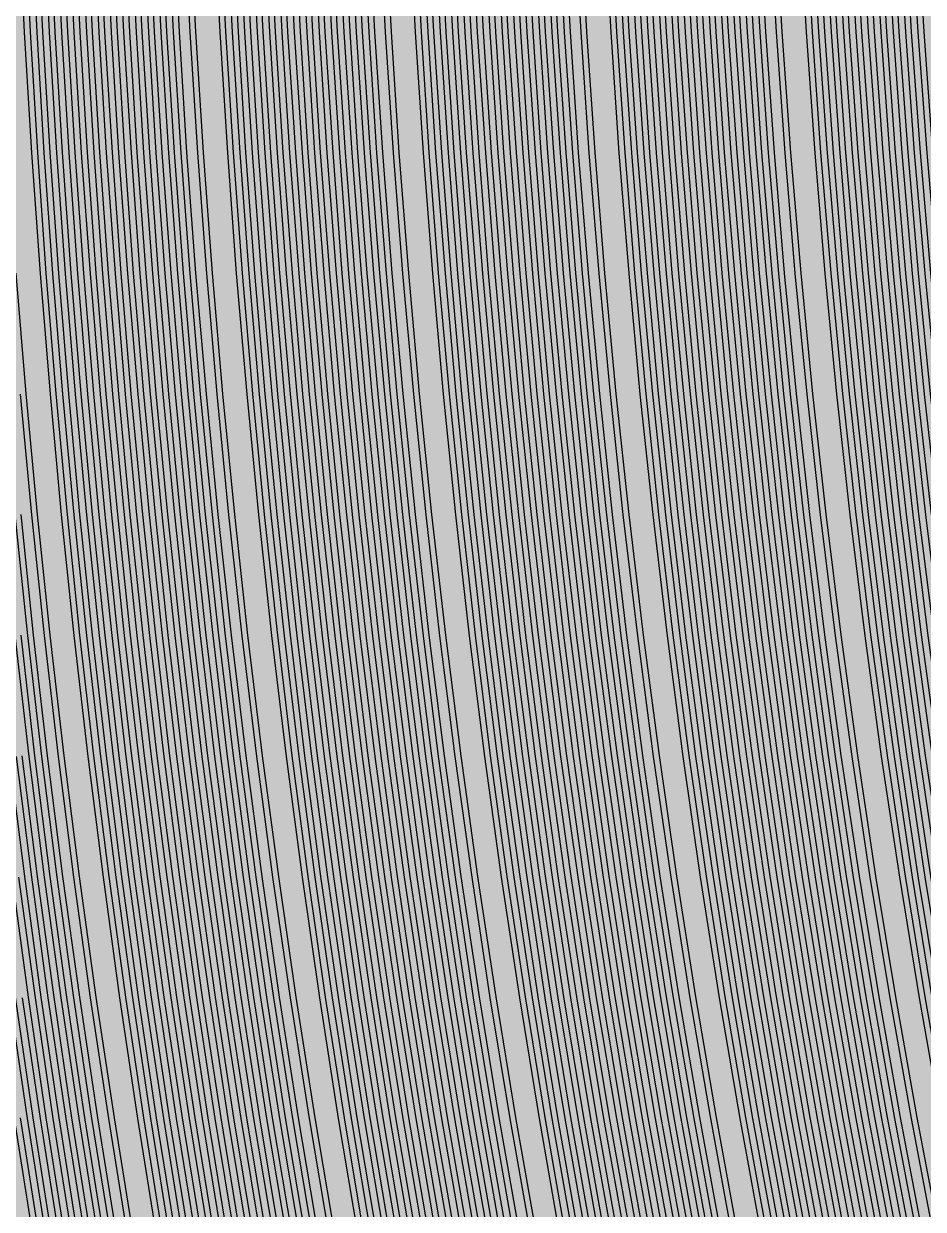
# Model space of a CAD drawing. Header units: metres. Extents: x -7231 to 10969, y -37556 to 1873.
# Drawn here: x 3194.9 to 3522.9, y -568.5 to -136.1 of the extents above; entities that cross this region are included whole.
import ezdxf

# ---------------------------------------------------------------- set-up
doc = ezdxf.new("R2010")
doc.units = ezdxf.units.M
doc.layers.add('Metal1', color=4, linetype='CONTINUOUS')
doc.layers.add('Polyimide', color=7, linetype='CONTINUOUS')

msp = doc.modelspace()

# ---------------------------------------------------------------- hatches: boundary and pattern name
at = {"layer": 'Polyimide'}
msp.add_hatch(color=7, dxfattribs=at).paths.add_polyline_path([(4065.69, -468), (4066.67, -501.99), (4068.51, -535.99), (4071.41, -569.99), (4075.54, -603.99), (4081.04, -637.99), (4088.01, -671.99), (4096.52, -705.98), (4106.62, -739.98), (4118.33, -773.98), (4131.63, -807.98), (4146.49, -841.98), (4162.87, -875.98), (4180.68, -909.97), (4199.83, -943.97), (4220.22, -977.97), (4241.73, -1011.97), (4264.21, -1045.97), (4287.52, -1079.96), (4311.51, -1113.96), (4336.01, -1147.96), (4360.86, -1181.96), (4385.88, -1215.96), (4410.89, -1249.96), (4435.74, -1283.95), (4460.24, -1317.95), (4484.23, -1351.95), (4507.54, -1385.95), (4530.02, -1419.95), (4551.53, -1453.94), (4571.92, -1487.94), (4591.07, -1521.94), (4608.88, -1555.94), (4625.26, -1589.94), (4640.12, -1623.94), (4653.42, -1657.93), (4665.13, -1691.93), (4675.23, -1725.93), (4683.74, -1759.93), (4690.71, -1793.93), (4696.21, -1827.93), (4700.34, -1861.92), (4703.24, -1895.92), (4705.08, -1929.92), (4706.06, -1963.92), (4706.44, -1997.92), (4706.5, -2031.91), (4706.5, -4793.02), (4709.95, -4838.39), (4720.22, -4882.71), (4737.08, -4924.98), (4760.13, -4964.2), (4788.85, -4999.49), (4822.58, -5030.03), (4860.53, -5055.12), (4901.85, -5074.18), (4901.85, -5074.18), (4970.68, -5105.23), (5034.7, -5145.26), (5092.76, -5193.54), (5143.8, -5249.19), (5186.89, -5311.2), (5221.24, -5378.44), (5246.23, -5449.69), (5261.41, -5523.66), (5266.5, -5599), (5261.41, -5674.34), (5246.23, -5748.31), (5221.24, -5819.56), (5186.89, -5886.8), (5143.8, -5948.81), (5092.76, -6004.46), (5034.7, -6052.74), (4970.68, -6092.77), (4901.85, -6123.82), (4860.53, -6142.88), (4822.58, -6167.97), (4788.85, -6198.51), (4760.13, -6233.8), (4737.08, -6273.02), (4720.22, -6315.29), (4709.95, -6359.61), (4706.5, -6404.98), (4706.5, -9221.52), (4709.95, -9266.88), (4720.22, -9311.21), (4737.08, -9353.47), (4760.13, -9392.7), (4788.85, -9427.98), (4822.58, -9458.52), (4860.53, -9483.61), (4901.85, -9502.67), (4970.68, -9533.72), (5034.7, -9573.75), (5092.76, -9622.03), (5143.8, -9677.68), (5186.89, -9739.69), (5221.24, -9806.94), (5246.23, -9878.19), (5261.41, -9952.16), (5266.5, -10027.49), (5261.41, -10102.83), (5246.23, -10176.8), (5221.24, -10248.05), (5186.89, -10315.3), (5143.8, -10377.31), (5092.76, -10432.96), (5034.7, -10481.24), (4970.68, -10521.27), (4901.85, -10552.32), (4860.53, -10571.38), (4822.58, -10596.46), (4788.85, -10627), (4760.13, -10662.29), (4737.08, -10701.52), (4720.22, -10743.78), (4709.95, -10788.1), (4706.5, -10833.47), (4706.5, -13650.01), (4709.95, -13695.38), (4720.22, -13739.7), (4737.08, -13781.96), (4760.13, -13821.19), (4788.85, -13856.48), (4822.58, -13887.02), (4860.53, -13912.11), (4901.85, -13931.17), (4970.68, -13962.22), (5034.7, -14002.25), (5092.76, -14050.53), (5143.8, -14106.18), (5186.89, -14168.19), (5221.24, -14235.43), (5246.23, -14306.68), (5261.41, -14380.65), (5266.5, -14455.99), (5261.41, -14531.33), (5246.23, -14605.29), (5221.24, -14676.55), (5186.89, -14743.79), (5143.8, -14805.8), (5092.76, -14861.45), (5034.7, -14909.73), (4970.68, -14949.76), (4901.85, -14980.81), (4860.53, -14999.87), (4822.58, -15024.96), (4788.85, -15055.5), (4760.13, -15090.79), (4737.08, -15130.01), (4720.22, -15172.27), (4709.95, -15216.6), (4706.5, -15261.97), (4706.5, -15455.99), (4720.95, -15750.04), (4764.14, -16041.26), (4835.68, -16326.84), (4934.86, -16604.04), (5060.74, -16870.18), (5212.09, -17122.7), (5387.47, -17359.17), (5585.18, -17577.31), (5803.32, -17775.02), (6039.79, -17950.4), (6292.31, -18101.75), (6558.45, -18227.63), (6835.65, -18326.81), (7121.23, -18398.34), (7412.45, -18441.54), (7706.5, -18455.99), (9969.01, -18455.99), (10047.42, -18459.84), (10125.08, -18471.36), (10201.23, -18490.44), (10275.15, -18516.89), (10346.12, -18550.45), (10413.46, -18590.81), (10476.52, -18637.58), (10534.69, -18690.3), (10587.41, -18748.47), (10634.18, -18811.53), (10674.54, -18878.87), (10708.11, -18949.84), (10734.56, -19023.76), (10753.63, -19099.92), (10765.15, -19177.58), (10769.01, -19255.99), (10769.01, -20895.8), (10730.24, -20951.41), (10694.6, -21009.08), (10662.21, -21068.63), (10633.17, -21129.89), (10607.55, -21192.66), (10585.45, -21256.74), (10566.93, -21321.96), (10552.05, -21388.09), (10540.84, -21454.95), (10533.35, -21522.33), (10529.6, -21590.02), (10529.6, -21657.81), (10533.35, -21725.5), (10540.84, -21792.87), (10552.05, -21859.73), (10566.93, -21925.87), (10585.45, -21991.08), (10607.55, -22055.17), (10633.17, -22117.94), (10662.21, -22179.19), (10694.6, -22238.74), (10730.24, -22296.41), (10769.01, -22352.03), (10769.01, -32454.24), (10728.74, -32510.49), (10691.72, -32568.92), (10658.05, -32629.35), (10627.85, -32691.58), (10601.2, -32755.42), (10578.21, -32820.67), (10558.93, -32887.1), (10543.44, -32954.52), (10531.77, -33022.71), (10523.97, -33091.44), (10520.07, -33160.51), (10520.07, -33229.69), (10523.97, -33298.75), (10531.77, -33367.49), (10543.44, -33435.67), (10558.93, -33503.09), (10578.21, -33569.53), (10601.2, -33634.77), (10627.85, -33698.61), (10658.05, -33760.85), (10691.72, -33821.28), (10728.74, -33879.71), (10769.01, -33935.96), (10769.01, -36556), (10765.15, -36634.41), (10753.63, -36712.07), (10734.56, -36788.23), (10708.11, -36862.15), (10674.54, -36933.12), (10634.18, -37000.46), (10587.41, -37063.51), (10534.69, -37121.69), (10476.52, -37174.41), (10413.46, -37221.18), (10346.12, -37261.54), (10275.15, -37295.1), (10201.23, -37321.55), (10125.08, -37340.63), (10047.42, -37352.15), (9969.01, -37356), (-6231.01, -37356), (-6309.42, -37352.15), (-6387.08, -37340.63), (-6463.23, -37321.55), (-6537.15, -37295.1), (-6608.12, -37261.54), (-6675.46, -37221.18), (-6738.52, -37174.41), (-6796.69, -37121.69), (-6849.41, -37063.51), (-6896.18, -37000.46), (-6936.54, -36933.12), (-6970.11, -36862.15), (-6996.56, -36788.23), (-7015.63, -36712.07), (-7027.15, -36634.41), (-7031.01, -36556), (-7031.01, -33936), (-6990.74, -33879.75), (-6953.7, -33821.31), (-6920.03, -33760.88), (-6889.82, -33698.64), (-6863.18, -33634.8), (-6840.18, -33569.55), (-6820.9, -33503.11), (-6805.4, -33435.69), (-6793.74, -33367.49), (-6785.94, -33298.75), (-6782.03, -33229.68), (-6782.03, -33160.5), (-6785.94, -33091.43), (-6793.74, -33022.69), (-6805.4, -32954.5), (-6820.9, -32887.07), (-6840.18, -32820.63), (-6863.18, -32755.39), (-6889.82, -32691.54), (-6920.03, -32629.3), (-6953.7, -32568.87), (-6990.74, -32510.43), (-7031.01, -32454.18), (-7031.01, -22364.83), (-6990.74, -22308.58), (-6953.7, -22250.14), (-6920.03, -22189.71), (-6889.82, -22127.47), (-6863.18, -22063.62), (-6840.18, -21998.38), (-6820.9, -21931.94), (-6805.4, -21864.51), (-6793.74, -21796.32), (-6785.94, -21727.58), (-6782.03, -21658.51), (-6782.03, -21589.33), (-6785.94, -21520.26), (-6793.74, -21451.52), (-6805.4, -21383.32), (-6820.9, -21315.9), (-6840.18, -21249.46), (-6863.18, -21184.21), (-6889.82, -21120.37), (-6920.03, -21058.13), (-6953.7, -20997.7), (-6990.74, -20939.26), (-7031.01, -20883.01), (-7031.01, -19255.99), (-7027.15, -19177.58), (-7015.63, -19099.92), (-6996.56, -19023.76), (-6970.11, -18949.84), (-6936.54, -18878.87), (-6896.18, -18811.53), (-6849.41, -18748.47), (-6796.69, -18690.3), (-6738.52, -18637.58), (-6675.46, -18590.81), (-6608.12, -18550.45), (-6537.15, -18516.89), (-6463.23, -18490.44), (-6387.08, -18471.36), (-6309.42, -18459.84), (-6231.01, -18455.99), (-3968.5, -18455.99), (-3674.45, -18441.54), (-3383.23, -18398.34), (-3097.65, -18326.81), (-2820.45, -18227.63), (-2554.31, -18101.75), (-2301.79, -17950.4), (-2065.32, -17775.02), (-1847.18, -17577.31), (-1649.47, -17359.17), (-1474.09, -17122.7), (-1322.74, -16870.18), (-1196.86, -16604.04), (-1097.68, -16326.84), (-1026.14, -16041.26), (-982.95, -15750.04), (-968.5, -15455.99), (-968.5, -15261.97), (-971.95, -15216.6), (-982.22, -15172.27), (-999.08, -15130.01), (-1022.13, -15090.79), (-1050.85, -15055.5), (-1084.58, -15024.96), (-1122.53, -14999.87), (-1163.85, -14980.81), (-1232.68, -14949.76), (-1296.7, -14909.73), (-1354.76, -14861.45), (-1405.8, -14805.8), (-1448.89, -14743.79), (-1483.24, -14676.55), (-1508.23, -14605.29), (-1523.41, -14531.33), (-1528.5, -14455.99), (-1523.41, -14380.65), (-1508.23, -14306.68), (-1483.24, -14235.43), (-1448.89, -14168.19), (-1405.8, -14106.18), (-1354.76, -14050.53), (-1296.7, -14002.25), (-1232.68, -13962.22), (-1163.85, -13931.17), (-1122.53, -13912.11), (-1084.58, -13887.02), (-1050.85, -13856.48), (-1022.13, -13821.19), (-999.08, -13781.96), (-982.22, -13739.7), (-971.95, -13695.38), (-968.5, -13650.01), (-968.5, -12309.64), (-971.95, -12264.27), (-982.22, -12219.94), (-999.08, -12177.68), (-1022.13, -12138.46), (-1050.85, -12103.17), (-1084.58, -12072.63), (-1122.53, -12047.54), (-1163.85, -12028.48), (-1232.68, -11997.43), (-1296.7, -11957.4), (-1354.76, -11909.12), (-1405.8, -11853.47), (-1448.89, -11791.46), (-1483.24, -11724.22), (-1508.23, -11652.96), (-1523.41, -11579), (-1528.5, -11503.66), (-1523.41, -11428.32), (-1508.23, -11354.35), (-1483.24, -11283.1), (-1448.89, -11215.86), (-1405.8, -11153.85), (-1354.76, -11098.2), (-1296.7, -11049.92), (-1232.68, -11009.89), (-1163.85, -10978.84), (-1122.53, -10959.78), (-1084.58, -10934.69), (-1050.85, -10904.15), (-1022.13, -10868.86), (-999.08, -10829.63), (-982.22, -10787.37), (-971.95, -10743.05), (-968.5, -10697.68), (-968.5, -9357.31), (-971.95, -9311.94), (-982.22, -9267.62), (-999.08, -9225.35), (-1022.13, -9186.13), (-1050.85, -9150.84), (-1084.58, -9120.3), (-1122.53, -9095.21), (-1163.85, -9076.15), (-1163.85, -9076.15), (-1232.68, -9045.1), (-1296.7, -9005.07), (-1354.76, -8956.79), (-1405.8, -8901.14), (-1448.89, -8839.13), (-1483.24, -8771.89), (-1508.23, -8700.64), (-1523.41, -8626.67), (-1528.5, -8551.33), (-1523.41, -8475.99), (-1508.23, -8402.02), (-1483.24, -8330.77), (-1448.89, -8263.53), (-1405.8, -8201.52), (-1354.76, -8145.87), (-1296.7, -8097.59), (-1232.68, -8057.56), (-1163.85, -8026.51), (-1163.85, -8026.51), (-1122.53, -8007.45), (-1084.58, -7982.36), (-1050.85, -7951.82), (-1022.13, -7916.53), (-999.08, -7877.31), (-982.22, -7835.04), (-971.95, -7790.72), (-968.5, -7745.35), (-968.5, -6404.98), (-971.95, -6359.61), (-982.22, -6315.29), (-999.08, -6273.02), (-1022.13, -6233.8), (-1050.85, -6198.51), (-1084.58, -6167.97), (-1122.53, -6142.88), (-1163.85, -6123.82), (-1163.85, -6123.82), (-1232.68, -6092.77), (-1296.7, -6052.74), (-1354.76, -6004.46), (-1405.8, -5948.81), (-1448.89, -5886.8), (-1483.24, -5819.56), (-1508.23, -5748.31), (-1523.41, -5674.34), (-1528.5, -5599), (-1523.41, -5523.66), (-1508.23, -5449.69), (-1483.24, -5378.44), (-1448.89, -5311.2), (-1405.8, -5249.19), (-1354.76, -5193.54), (-1296.7, -5145.26), (-1232.68, -5105.23), (-1163.85, -5074.18), (-1163.85, -5074.18), (-1122.53, -5055.12), (-1084.58, -5030.03), (-1050.85, -4999.49), (-1022.13, -4964.2), (-999.08, -4924.98), (-982.22, -4882.71), (-971.95, -4838.39), (-968.5, -4793.02), (-968.5, -2031.91), (-968.44, -1997.92), (-968.06, -1963.92), (-967.05, -1929.92), (-965.18, -1895.92), (-962.22, -1861.92), (-958.01, -1827.93), (-952.41, -1793.93), (-945.31, -1759.93), (-936.64, -1725.93), (-926.35, -1691.93), (-914.43, -1657.93), (-900.88, -1623.94), (-885.74, -1589.94), (-869.05, -1555.94), (-850.91, -1521.94), (-831.4, -1487.94), (-810.63, -1453.94), (-788.72, -1419.95), (-765.82, -1385.95), (-742.07, -1351.95), (-717.63, -1317.95), (-692.67, -1283.95), (-667.36, -1249.96), (-641.88, -1215.96), (-616.39, -1181.96), (-591.08, -1147.96), (-566.12, -1113.96), (-541.68, -1079.96), (-517.93, -1045.97), (-495.03, -1011.97), (-473.12, -977.97), (-452.35, -943.97), (-432.84, -909.97), (-414.7, -875.98), (-398.01, -841.98), (-382.87, -807.98), (-369.32, -773.98), (-357.4, -739.98), (-347.11, -705.98), (-338.44, -671.99), (-331.34, -637.99), (-325.74, -603.99), (-321.53, -569.99), (-318.57, -535.99), (-316.7, -501.99), (-315.69, -468), (-315.31, -434), (-315.25, -400), (-315.25, 401), (-315.25, 451), (-315.25, 1644), (-270.25, 1644), (-270.03, 1637.13), (-269.35, 1630.29), (-268.23, 1623.52), (-266.67, 1616.82), (-264.68, 1610.25), (-262.26, 1603.82), (-259.42, 1597.56), (-256.18, 1591.5), (-252.55, 1585.67), (-248.55, 1580.08), (-244.19, 1574.77), (-239.5, 1569.75), (-234.48, 1565.06), (-229.17, 1560.7), (-223.58, 1556.7), (-217.75, 1553.07), (-211.69, 1549.83), (-205.43, 1546.99), (-199, 1544.57), (-192.43, 1542.58), (-185.73, 1541.02), (-178.96, 1539.9), (-172.12, 1539.22), (-165.25, 1539), (-158.38, 1539.22), (-151.54, 1539.9), (-144.77, 1541.02), (-138.07, 1542.58), (-131.5, 1544.57), (-125.07, 1546.99), (-118.81, 1549.83), (-112.75, 1553.07), (-106.92, 1556.7), (-101.33, 1560.7), (-96.02, 1565.06), (-91, 1569.75), (-86.31, 1574.77), (-81.95, 1580.08), (-77.95, 1585.67), (-74.32, 1591.5), (-71.08, 1597.56), (-68.24, 1603.82), (-65.82, 1610.25), (-63.83, 1616.82), (-62.27, 1623.52), (-61.15, 1630.29), (-60.47, 1637.13), (-60.25, 1644), (1853, 1644), (1853, 1573), (3815.25, 1573), (3815.46, 1579.54), (3816.11, 1586.05), (3817.17, 1592.51), (3818.66, 1598.88), (3820.56, 1605.14), (3822.86, 1611.27), (3825.56, 1617.23), (3828.65, 1623), (3832.1, 1628.56), (3835.91, 1633.88), (3840.07, 1638.93), (3844.54, 1643.71), (3849.32, 1648.18), (3854.37, 1652.34), (3859.69, 1656.15), (3865.25, 1659.6), (3871.02, 1662.69), (3876.98, 1665.39), (3883.11, 1667.69), (3889.37, 1669.59), (3895.74, 1671.08), (3902.2, 1672.14), (3908.71, 1672.79), (3915.25, 1673), (3921.79, 1672.79), (3928.3, 1672.14), (3934.76, 1671.08), (3941.13, 1669.59), (3947.39, 1667.69), (3953.52, 1665.39), (3959.48, 1662.69), (3965.25, 1659.6), (3970.81, 1656.15), (3976.13, 1652.34), (3981.18, 1648.18), (3985.96, 1643.71), (3990.43, 1638.93), (3994.59, 1633.88), (3998.4, 1628.56), (4001.85, 1623), (4004.94, 1617.23), (4007.64, 1611.27), (4009.94, 1605.14), (4011.84, 1598.88), (4013.33, 1592.51), (4014.39, 1586.05), (4015.04, 1579.54), (4015.25, 1573), (4065.25, 1573), (4065.25, 451), (4065.25, 401), (4065.25, -400), (4065.31, -434), (4065.69, -468)])

# ---------------------------------------------------------------- linework, layer by layer
at = {"layer": 'Metal1'}
for points in [[(3243.63, -579.45), (3236.57, -535.42), (3230.01, -491.39), (3223.95, -447.36), (3218.38, -403.33), (3213.31, -359.3), (3208.72, -315.27), (3204.63, -271.24), (3201.02, -227.21), (3197.89, -183.18), (3195.25, -139.15), (3193.09, -95.12)], [(3195.09, -95.03), (3197.25, -139.04), (3199.89, -183.05), (3203.01, -227.06), (3206.62, -271.07), (3210.71, -315.07), (3215.3, -359.08), (3220.37, -403.09), (3225.93, -447.1), (3231.99, -491.11), (3238.54, -535.11), (3245.6, -579.12)], [(3248.36, -579.45), (3241.27, -535.42), (3234.68, -491.39), (3228.6, -447.36), (3223.01, -403.33), (3217.91, -359.3), (3213.31, -315.27), (3209.19, -271.24), (3205.57, -227.21), (3202.43, -183.18), (3199.78, -139.15), (3197.61, -95.12)], [(3199.6, -95.03), (3201.77, -139.04), (3204.42, -183.05), (3207.56, -227.06), (3211.19, -271.06), (3215.3, -315.07), (3219.9, -359.08), (3224.99, -403.09), (3230.58, -447.1), (3236.66, -491.11), (3243.25, -535.11), (3250.33, -579.12)], [(3253.09, -579.45), (3245.97, -535.42), (3239.36, -491.39), (3233.24, -447.36), (3227.63, -403.33), (3222.51, -359.3), (3217.89, -315.27), (3213.76, -271.24), (3210.12, -227.21), (3206.97, -183.18), (3204.3, -139.15), (3202.12, -95.12)], [(3204.12, -95.03), (3206.3, -139.04), (3208.96, -183.05), (3212.11, -227.06), (3215.75, -271.06), (3219.88, -315.07), (3224.5, -359.08), (3229.62, -403.09), (3235.23, -447.1), (3241.34, -491.1), (3247.95, -535.11), (3255.06, -579.12)], [(3257.82, -579.45), (3250.67, -535.42), (3244.03, -491.39), (3237.89, -447.36), (3232.25, -403.33), (3227.12, -359.3), (3222.47, -315.27), (3218.32, -271.24), (3214.67, -227.21), (3211.5, -183.18), (3208.83, -139.15), (3206.64, -95.12)], [(3208.64, -95.03), (3210.82, -139.04), (3213.5, -183.05), (3216.66, -227.06), (3220.32, -271.06), (3224.46, -315.07), (3229.1, -359.08), (3234.24, -403.09), (3239.87, -447.1), (3246.01, -491.1), (3252.65, -535.11), (3259.8, -579.12)], [(3262.56, -579.45), (3255.38, -535.42), (3248.7, -491.39), (3242.54, -447.36), (3236.88, -403.33), (3231.72, -359.3), (3227.06, -315.27), (3222.89, -271.24), (3219.22, -227.21), (3216.04, -183.18), (3213.35, -139.15), (3211.15, -95.12)], [(3213.15, -95.03), (3215.35, -139.04), (3218.04, -183.05), (3221.21, -227.06), (3224.88, -271.06), (3229.05, -315.07), (3233.71, -359.08), (3238.86, -403.09), (3244.52, -447.1), (3250.68, -491.1), (3257.35, -535.11), (3264.53, -579.12)], [(3267.29, -579.45), (3260.08, -535.42), (3253.38, -491.39), (3247.19, -447.36), (3241.5, -403.33), (3236.32, -359.3), (3231.64, -315.27), (3227.46, -271.24), (3223.77, -227.21), (3220.58, -183.18), (3217.88, -139.15), (3215.67, -95.12)], [(3217.67, -95.03), (3219.87, -139.04), (3222.57, -183.05), (3225.76, -227.06), (3229.45, -271.06), (3233.63, -315.07), (3238.31, -359.08), (3243.49, -403.09), (3249.17, -447.1), (3255.36, -491.1), (3262.05, -535.11), (3269.26, -579.12)], [(3272.02, -579.45), (3264.78, -535.42), (3258.05, -491.39), (3251.84, -447.36), (3246.13, -403.33), (3240.92, -359.3), (3236.22, -315.27), (3232.02, -271.24), (3228.32, -227.21), (3225.11, -183.18), (3222.4, -139.15), (3220.19, -95.12)], [(3222.19, -95.03), (3224.4, -139.04), (3227.11, -183.05), (3230.31, -227.06), (3234.01, -271.06), (3238.21, -315.07), (3242.91, -359.08), (3248.11, -403.09), (3253.82, -447.09), (3260.03, -491.1), (3266.75, -535.11), (3273.99, -579.12)], [(3276.75, -579.45), (3269.48, -535.42), (3262.73, -491.39), (3256.48, -447.36), (3250.75, -403.33), (3245.53, -359.3), (3240.8, -315.27), (3236.59, -271.24), (3232.87, -227.21), (3229.65, -183.18), (3226.93, -139.15), (3224.7, -95.12)], [(3226.7, -95.03), (3228.93, -139.04), (3231.65, -183.05), (3234.86, -227.05), (3238.58, -271.06), (3242.79, -315.07), (3247.51, -359.08), (3252.74, -403.09), (3258.47, -447.09), (3264.7, -491.1), (3271.46, -535.11), (3278.72, -579.12)], [(3281.48, -579.46), (3274.18, -535.42), (3267.4, -491.39), (3261.13, -447.36), (3255.38, -403.33), (3250.13, -359.3), (3245.39, -315.27), (3241.15, -271.24), (3237.42, -227.21), (3234.19, -183.18), (3231.45, -139.15), (3229.22, -95.12)], [(3231.22, -95.03), (3233.45, -139.04), (3236.18, -183.05), (3239.41, -227.05), (3243.14, -271.06), (3247.38, -315.07), (3252.12, -359.08), (3257.36, -403.09), (3263.11, -447.09), (3269.38, -491.1), (3276.16, -535.11), (3283.45, -579.12)], [(3286.22, -579.46), (3278.88, -535.43), (3272.07, -491.39), (3265.78, -447.36), (3260, -403.33), (3254.73, -359.3), (3249.97, -315.27), (3245.72, -271.24), (3241.97, -227.21), (3238.72, -183.18), (3235.98, -139.15), (3233.74, -95.12)], [(3235.73, -95.03), (3237.98, -139.04), (3240.72, -183.05), (3243.96, -227.05), (3247.71, -271.06), (3251.96, -315.07), (3256.72, -359.08), (3261.98, -403.09), (3267.76, -447.09), (3274.05, -491.1), (3280.86, -535.11), (3288.19, -579.12)], [(3290.95, -579.46), (3283.59, -535.43), (3276.75, -491.4), (3270.43, -447.37), (3264.62, -403.33), (3259.33, -359.3), (3254.55, -315.27), (3250.28, -271.24), (3246.52, -227.21), (3243.26, -183.18), (3240.51, -139.15), (3238.25, -95.12)], [(3240.25, -95.03), (3242.5, -139.04), (3245.26, -183.05), (3248.51, -227.05), (3252.28, -271.06), (3256.54, -315.07), (3261.32, -359.08), (3266.61, -403.08), (3272.41, -447.09), (3278.73, -491.1), (3285.56, -535.11), (3292.92, -579.12)], [(3295.68, -579.46), (3288.29, -535.43), (3281.42, -491.4), (3275.08, -447.37), (3269.25, -403.34), (3263.94, -359.3), (3259.14, -315.27), (3254.85, -271.24), (3251.07, -227.21), (3247.8, -183.18), (3245.03, -139.15), (3242.77, -95.12)], [(3244.77, -95.03), (3247.03, -139.04), (3249.79, -183.05), (3253.06, -227.05), (3256.84, -271.06), (3261.13, -315.07), (3265.92, -359.08), (3271.23, -403.08), (3277.06, -447.09), (3283.4, -491.1), (3290.26, -535.11), (3297.65, -579.11)], [(3300.41, -579.46), (3292.99, -535.43), (3286.1, -491.4), (3279.72, -447.37), (3273.87, -403.34), (3268.54, -359.31), (3263.72, -315.27), (3259.41, -271.24), (3255.62, -227.21), (3252.33, -183.18), (3249.56, -139.15), (3247.29, -95.12)], [(3249.28, -95.03), (3251.55, -139.04), (3254.33, -183.05), (3257.61, -227.05), (3261.41, -271.06), (3265.71, -315.07), (3270.53, -359.08), (3275.86, -403.08), (3281.7, -447.09), (3288.07, -491.1), (3294.96, -535.11), (3302.38, -579.11)], [(3306.5, -579.46), (3299.07, -535.43), (3292.16, -491.4), (3285.78, -447.37), (3279.92, -403.34), (3274.58, -359.31), (3269.75, -315.27), (3265.44, -271.24), (3261.64, -227.21), (3258.35, -183.18), (3255.57, -139.15), (3253.29, -95.12)], [(3255.29, -95.03), (3257.56, -139.04), (3260.34, -183.05), (3263.63, -227.05), (3267.43, -271.06), (3271.74, -315.07), (3276.57, -359.08), (3281.91, -403.08), (3287.76, -447.09), (3294.14, -491.1), (3301.04, -535.11), (3308.47, -579.11)], [(3317.13, -579.46), (3309.75, -535.43), (3302.89, -491.4), (3296.55, -447.37), (3290.72, -403.34), (3285.42, -359.3), (3280.62, -315.27), (3276.34, -271.24), (3272.56, -227.21), (3269.29, -183.18), (3266.53, -139.15), (3264.27, -95.12)], [(3266.26, -95.03), (3268.52, -139.04), (3271.29, -183.05), (3274.55, -227.05), (3278.33, -271.06), (3282.61, -315.07), (3287.4, -359.08), (3292.71, -403.08), (3298.53, -447.09), (3304.86, -491.1), (3311.72, -535.11), (3319.1, -579.11)], [(3321.86, -579.46), (3314.45, -535.43), (3307.56, -491.4), (3301.19, -447.37), (3295.35, -403.34), (3290.02, -359.31), (3285.2, -315.27), (3280.9, -271.24), (3277.11, -227.21), (3273.83, -183.18), (3271.05, -139.15), (3268.78, -95.12)], [(3270.78, -95.03), (3273.05, -139.04), (3275.82, -183.05), (3279.1, -227.05), (3282.89, -271.06), (3287.19, -315.07), (3292.01, -359.08), (3297.33, -403.08), (3303.18, -447.09), (3309.54, -491.1), (3316.42, -535.11), (3323.83, -579.11)], [(3326.6, -579.46), (3319.15, -535.43), (3312.23, -491.4), (3305.84, -447.37), (3299.97, -403.34), (3294.62, -359.31), (3289.79, -315.27), (3285.47, -271.24), (3281.66, -227.21), (3278.36, -183.18), (3275.58, -139.15), (3273.3, -95.12)], [(3275.3, -95.03), (3277.57, -139.04), (3280.36, -183.05), (3283.65, -227.05), (3287.46, -271.06), (3291.78, -315.07), (3296.61, -359.08), (3301.96, -403.08), (3307.82, -447.09), (3314.21, -491.1), (3321.13, -535.11), (3328.57, -579.11)], [(3331.33, -579.46), (3323.85, -535.43), (3316.91, -491.4), (3310.49, -447.37), (3304.6, -403.34), (3299.22, -359.31), (3294.37, -315.28), (3290.03, -271.24), (3286.21, -227.21), (3282.9, -183.18), (3280.1, -139.15), (3277.82, -95.12)], [(3279.81, -95.03), (3282.1, -139.04), (3284.9, -183.05), (3288.2, -227.05), (3292.02, -271.06), (3296.36, -315.07), (3301.21, -359.08), (3306.58, -403.08), (3312.47, -447.09), (3318.89, -491.1), (3325.83, -535.11), (3333.3, -579.11)], [(3336.06, -579.46), (3328.56, -535.43), (3321.58, -491.4), (3315.14, -447.37), (3309.22, -403.34), (3303.83, -359.31), (3298.95, -315.28), (3294.6, -271.25), (3290.76, -227.21), (3287.44, -183.18), (3284.63, -139.15), (3282.33, -95.12)], [(3284.33, -95.03), (3286.63, -139.04), (3289.43, -183.04), (3292.75, -227.05), (3296.59, -271.06), (3300.94, -315.07), (3305.81, -359.07), (3311.2, -403.08), (3317.12, -447.09), (3323.56, -491.1), (3330.53, -535.1), (3338.03, -579.11)], [(3340.79, -579.46), (3333.26, -535.43), (3326.26, -491.4), (3319.79, -447.37), (3313.84, -403.34), (3308.43, -359.31), (3303.54, -315.28), (3299.16, -271.25), (3295.31, -227.21), (3291.97, -183.18), (3289.15, -139.15), (3286.85, -95.12)], [(3288.85, -95.03), (3291.15, -139.04), (3293.97, -183.04), (3297.3, -227.05), (3301.16, -271.06), (3305.52, -315.07), (3310.42, -359.07), (3315.83, -403.08), (3321.77, -447.09), (3328.23, -491.1), (3335.23, -535.1), (3342.76, -579.11)], [(3345.52, -579.46), (3337.96, -535.43), (3330.93, -491.4), (3324.43, -447.37), (3318.47, -403.34), (3313.03, -359.31), (3308.12, -315.28), (3303.73, -271.25), (3299.86, -227.22), (3296.51, -183.18), (3293.68, -139.15), (3291.36, -95.12)], [(3293.36, -95.03), (3295.68, -139.04), (3298.51, -183.04), (3301.85, -227.05), (3305.72, -271.06), (3310.11, -315.07), (3315.02, -359.07), (3320.45, -403.08), (3326.41, -447.09), (3332.91, -491.1), (3339.93, -535.1), (3347.49, -579.11)], [(3350.26, -579.46), (3342.66, -535.43), (3335.6, -491.4), (3329.08, -447.37), (3323.09, -403.34), (3317.63, -359.31), (3312.7, -315.28), (3308.29, -271.25), (3304.41, -227.22), (3301.05, -183.18), (3298.21, -139.15), (3295.88, -95.12)], [(3297.88, -95.03), (3300.2, -139.04), (3303.04, -183.04), (3306.4, -227.05), (3310.29, -271.06), (3314.69, -315.07), (3319.62, -359.07), (3325.08, -403.08), (3331.06, -447.09), (3337.58, -491.1), (3344.63, -535.1), (3352.23, -579.11)], [(3354.99, -579.46), (3347.36, -535.43), (3340.28, -491.4), (3333.73, -447.37), (3327.72, -403.34), (3322.24, -359.31), (3317.28, -315.28), (3312.86, -271.25), (3308.96, -227.22), (3305.59, -183.18), (3302.73, -139.15), (3300.4, -95.12)], [(3302.4, -95.03), (3304.73, -139.04), (3307.58, -183.04), (3310.95, -227.05), (3314.85, -271.06), (3319.27, -315.07), (3324.22, -359.07), (3329.7, -403.08), (3335.71, -447.09), (3342.25, -491.09), (3349.34, -535.1), (3356.96, -579.11)], [(3359.72, -579.46), (3352.06, -535.43), (3344.95, -491.4), (3338.38, -447.37), (3332.34, -403.34), (3326.84, -359.31), (3321.87, -315.28), (3317.43, -271.25), (3313.51, -227.22), (3310.12, -183.19), (3307.26, -139.15), (3304.91, -95.12)], [(3306.91, -95.03), (3309.25, -139.04), (3312.12, -183.04), (3315.5, -227.05), (3319.42, -271.06), (3323.86, -315.07), (3328.83, -359.07), (3334.32, -403.08), (3340.36, -447.09), (3346.93, -491.09), (3354.04, -535.1), (3361.69, -579.11)], [(3364.45, -579.46), (3356.77, -535.43), (3349.63, -491.4), (3343.03, -447.37), (3336.97, -403.34), (3331.44, -359.31), (3326.45, -315.28), (3321.99, -271.25), (3318.06, -227.22), (3314.66, -183.19), (3311.78, -139.15), (3309.43, -95.12)], [(3311.43, -95.03), (3313.78, -139.04), (3316.65, -183.04), (3320.05, -227.05), (3323.98, -271.06), (3328.44, -315.06), (3333.43, -359.07), (3338.95, -403.08), (3345.01, -447.09), (3351.6, -491.09), (3358.74, -535.1), (3366.42, -579.11)], [(3369.18, -579.46), (3361.47, -535.43), (3354.3, -491.4), (3347.67, -447.37), (3341.59, -403.34), (3336.04, -359.31), (3331.03, -315.28), (3326.56, -271.25), (3322.61, -227.22), (3319.2, -183.19), (3316.31, -139.15), (3313.95, -95.12)], [(3315.94, -95.03), (3318.3, -139.04), (3321.19, -183.04), (3324.6, -227.05), (3328.55, -271.06), (3333.02, -315.06), (3338.03, -359.07), (3343.57, -403.08), (3349.65, -447.09), (3356.28, -491.09), (3363.44, -535.1), (3371.15, -579.11)], [(3373.92, -579.47), (3366.17, -535.43), (3358.97, -491.4), (3352.32, -447.37), (3346.21, -403.34), (3340.65, -359.31), (3335.62, -315.28), (3331.12, -271.25), (3327.16, -227.22), (3323.73, -183.19), (3320.83, -139.16), (3318.46, -95.12)], [(3320.46, -95.03), (3322.83, -139.04), (3325.73, -183.04), (3329.15, -227.05), (3333.11, -271.06), (3337.61, -315.06), (3342.63, -359.07), (3348.2, -403.08), (3354.3, -447.09), (3360.95, -491.09), (3368.14, -535.1), (3375.88, -579.11)], [(3380.01, -579.47), (3372.25, -535.43), (3365.04, -491.4), (3358.38, -447.37), (3352.26, -403.34), (3346.69, -359.31), (3341.65, -315.28), (3337.15, -271.25), (3333.18, -227.22), (3329.75, -183.19), (3326.84, -139.16), (3324.47, -95.12)], [(3326.47, -95.03), (3328.84, -139.04), (3331.74, -183.04), (3335.18, -227.05), (3339.14, -271.06), (3343.64, -315.06), (3348.67, -359.07), (3354.25, -403.08), (3360.36, -447.09), (3367.02, -491.09), (3374.22, -535.1), (3381.98, -579.11)], [(3390.64, -579.46), (3382.93, -535.43), (3375.76, -491.4), (3369.14, -447.37), (3363.07, -403.34), (3357.52, -359.31), (3352.52, -315.28), (3348.04, -271.25), (3344.1, -227.22), (3340.69, -183.19), (3337.8, -139.15), (3335.44, -95.12)], [(3337.44, -95.03), (3339.8, -139.04), (3342.68, -183.04), (3346.09, -227.05), (3350.04, -271.06), (3354.51, -315.06), (3359.51, -359.07), (3365.05, -403.08), (3371.12, -447.09), (3377.74, -491.09), (3384.9, -535.1), (3392.61, -579.11)], [(3395.37, -579.46), (3387.63, -535.43), (3380.44, -491.4), (3373.79, -447.37), (3367.69, -403.34), (3362.13, -359.31), (3357.1, -315.28), (3352.61, -271.25), (3348.65, -227.22), (3345.23, -183.19), (3342.33, -139.16), (3339.96, -95.12)], [(3341.96, -95.03), (3344.32, -139.04), (3347.22, -183.04), (3350.64, -227.05), (3354.6, -271.06), (3359.09, -315.06), (3364.11, -359.07), (3369.67, -403.08), (3375.77, -447.09), (3382.41, -491.09), (3389.6, -535.1), (3397.34, -579.11)], [(3400.1, -579.47), (3392.33, -535.43), (3385.11, -491.4), (3378.44, -447.37), (3372.31, -403.34), (3366.73, -359.31), (3361.68, -315.28), (3357.18, -271.25), (3353.2, -227.22), (3349.76, -183.19), (3346.85, -139.16), (3344.48, -95.12)], [(3346.47, -95.03), (3348.85, -139.04), (3351.76, -183.04), (3355.2, -227.05), (3359.17, -271.06), (3363.67, -315.06), (3368.71, -359.07), (3374.3, -403.08), (3380.42, -447.08), (3387.09, -491.09), (3394.3, -535.1), (3402.07, -579.11)], [(3404.83, -579.47), (3397.03, -535.44), (3389.79, -491.4), (3383.09, -447.37), (3376.94, -403.34), (3371.33, -359.31), (3366.27, -315.28), (3361.74, -271.25), (3357.75, -227.22), (3354.3, -183.19), (3351.38, -139.16), (3348.99, -95.12)], [(3350.99, -95.03), (3353.38, -139.04), (3356.29, -183.04), (3359.75, -227.05), (3363.73, -271.06), (3368.25, -315.06), (3373.32, -359.07), (3378.92, -403.08), (3385.07, -447.08), (3391.76, -491.09), (3399, -535.1), (3406.8, -579.11)], [(3409.57, -579.47), (3401.74, -535.44), (3394.46, -491.4), (3387.74, -447.37), (3381.56, -403.34), (3375.93, -359.31), (3370.85, -315.28), (3366.31, -271.25), (3362.3, -227.22), (3358.84, -183.19), (3355.9, -139.16), (3353.51, -95.12)], [(3355.51, -95.03), (3357.9, -139.03), (3360.83, -183.04), (3364.3, -227.05), (3368.3, -271.06), (3372.84, -315.06), (3377.92, -359.07), (3383.54, -403.08), (3389.72, -447.08), (3396.44, -491.09), (3403.71, -535.1), (3411.53, -579.1)], [(3414.3, -579.47), (3406.44, -535.44), (3399.13, -491.41), (3392.38, -447.37), (3386.19, -403.34), (3380.54, -359.31), (3375.43, -315.28), (3370.87, -271.25), (3366.85, -227.22), (3363.37, -183.19), (3360.43, -139.16), (3358.02, -95.12)], [(3360.02, -95.03), (3362.43, -139.03), (3365.37, -183.04), (3368.85, -227.05), (3372.86, -271.06), (3377.42, -315.06), (3382.52, -359.07), (3388.17, -403.08), (3394.36, -447.08), (3401.11, -491.09), (3408.41, -535.1), (3416.26, -579.1)], [(3419.03, -579.47), (3411.14, -535.44), (3403.81, -491.41), (3397.03, -447.37), (3390.81, -403.34), (3385.14, -359.31), (3380.02, -315.28), (3375.44, -271.25), (3371.4, -227.22), (3367.91, -183.19), (3364.96, -139.16), (3362.54, -95.12)], [(3364.54, -95.03), (3366.95, -139.03), (3369.9, -183.04), (3373.4, -227.05), (3377.43, -271.06), (3382, -315.06), (3387.12, -359.07), (3392.79, -403.08), (3399.01, -447.08), (3405.78, -491.09), (3413.11, -535.1), (3421, -579.1)], [(3423.76, -579.47), (3415.84, -535.44), (3408.48, -491.41), (3401.68, -447.38), (3395.44, -403.34), (3389.74, -359.31), (3384.6, -315.28), (3380, -271.25), (3375.95, -227.22), (3372.45, -183.19), (3369.48, -139.16), (3367.06, -95.13)], [(3369.06, -95.03), (3371.48, -139.03), (3374.44, -183.04), (3377.95, -227.05), (3381.99, -271.05), (3386.59, -315.06), (3391.73, -359.07), (3397.42, -403.08), (3403.66, -447.08), (3410.46, -491.09), (3417.81, -535.1), (3425.73, -579.1)], [(3428.49, -579.47), (3420.54, -535.44), (3413.16, -491.41), (3406.33, -447.38), (3400.06, -403.34), (3394.34, -359.31), (3389.18, -315.28), (3384.57, -271.25), (3380.5, -227.22), (3376.98, -183.19), (3374.01, -139.16), (3371.57, -95.13)], [(3373.57, -95.03), (3376, -139.03), (3378.98, -183.04), (3382.5, -227.05), (3386.56, -271.05), (3391.17, -315.06), (3396.33, -359.07), (3402.04, -403.07), (3408.31, -447.08), (3415.13, -491.09), (3422.51, -535.1), (3430.46, -579.1)], [(3433.23, -579.47), (3425.24, -535.44), (3417.83, -491.41), (3410.98, -447.38), (3404.68, -403.34), (3398.95, -359.31), (3393.77, -315.28), (3389.13, -271.25), (3385.05, -227.22), (3381.52, -183.19), (3378.53, -139.16), (3376.09, -95.13)], [(3378.09, -95.03), (3380.53, -139.03), (3383.51, -183.04), (3387.05, -227.05), (3391.12, -271.05), (3395.75, -315.06), (3400.93, -359.07), (3406.67, -403.07), (3412.95, -447.08), (3419.8, -491.09), (3427.21, -535.09), (3435.19, -579.1)], [(3437.96, -579.47), (3429.95, -535.44), (3422.5, -491.41), (3415.62, -447.38), (3409.31, -403.35), (3403.55, -359.31), (3398.35, -315.28), (3393.7, -271.25), (3389.6, -227.22), (3386.06, -183.19), (3383.06, -139.16), (3380.61, -95.13)], [(3382.6, -95.03), (3385.05, -139.03), (3388.05, -183.04), (3391.6, -227.05), (3395.69, -271.05), (3400.34, -315.06), (3405.53, -359.07), (3411.29, -403.07), (3417.6, -447.08), (3424.48, -491.09), (3431.92, -535.09), (3439.92, -579.1)], [(3442.69, -579.47), (3434.65, -535.44), (3427.18, -491.41), (3420.27, -447.38), (3413.93, -403.35), (3408.15, -359.31), (3402.93, -315.28), (3398.27, -271.25), (3394.15, -227.22), (3390.59, -183.19), (3387.58, -139.16), (3385.12, -95.13)], [(3387.12, -95.03), (3389.58, -139.03), (3392.59, -183.04), (3396.15, -227.05), (3400.26, -271.05), (3404.92, -315.06), (3410.14, -359.07), (3415.91, -403.07), (3422.25, -447.08), (3429.15, -491.09), (3436.62, -535.09), (3444.65, -579.1)], [(3447.42, -579.47), (3439.35, -535.44), (3431.85, -491.41), (3424.92, -447.38), (3418.56, -403.35), (3412.76, -359.31), (3407.51, -315.28), (3402.83, -271.25), (3398.7, -227.22), (3395.13, -183.19), (3392.11, -139.16), (3389.64, -95.13)], [(3391.64, -95.03), (3394.11, -139.03), (3397.13, -183.04), (3400.7, -227.05), (3404.82, -271.05), (3409.5, -315.06), (3414.74, -359.07), (3420.54, -403.07), (3426.9, -447.08), (3433.82, -491.09), (3441.32, -535.09), (3449.39, -579.1)], [(3453.51, -579.47), (3445.43, -535.44), (3437.92, -491.41), (3430.98, -447.38), (3424.61, -403.35), (3418.8, -359.32), (3413.55, -315.28), (3408.86, -271.25), (3404.72, -227.22), (3401.15, -183.19), (3398.12, -139.16), (3395.65, -95.13)], [(3397.64, -95.03), (3400.12, -139.03), (3403.14, -183.04), (3406.72, -227.05), (3410.85, -271.05), (3415.53, -315.06), (3420.78, -359.07), (3426.59, -403.07), (3432.96, -447.08), (3439.89, -491.09), (3447.4, -535.09), (3455.48, -579.1)], [(3464.14, -579.47), (3456.11, -535.44), (3448.64, -491.41), (3441.74, -447.38), (3435.41, -403.35), (3429.63, -359.31), (3424.41, -315.28), (3419.75, -271.25), (3415.64, -227.22), (3412.09, -183.19), (3409.08, -139.16), (3406.62, -95.13)], [(3408.62, -95.03), (3411.08, -139.03), (3414.08, -183.04), (3417.64, -227.05), (3421.74, -271.05), (3426.4, -315.06), (3431.62, -359.07), (3437.39, -403.07), (3443.72, -447.08), (3450.62, -491.09), (3458.08, -535.09), (3466.11, -579.1)], [(3468.87, -579.47), (3460.81, -535.44), (3453.32, -491.41), (3446.39, -447.38), (3440.03, -403.35), (3434.23, -359.31), (3429, -315.28), (3424.32, -271.25), (3420.19, -227.22), (3416.62, -183.19), (3413.6, -139.16), (3411.14, -95.13)], [(3413.13, -95.03), (3415.6, -139.03), (3418.62, -183.04), (3422.19, -227.05), (3426.31, -271.05), (3430.99, -315.06), (3436.22, -359.07), (3442.01, -403.07), (3448.37, -447.08), (3455.29, -491.09), (3462.78, -535.09), (3470.84, -579.1)], [(3473.61, -579.47), (3465.51, -535.44), (3457.99, -491.41), (3451.04, -447.38), (3444.66, -403.35), (3438.84, -359.32), (3433.58, -315.28), (3428.88, -271.25), (3424.74, -227.22), (3421.16, -183.19), (3418.13, -139.16), (3415.65, -95.13)], [(3417.65, -95.03), (3420.13, -139.03), (3423.15, -183.04), (3426.74, -227.05), (3430.87, -271.05), (3435.57, -315.06), (3440.82, -359.07), (3446.64, -403.07), (3453.02, -447.08), (3459.96, -491.09), (3467.48, -535.09), (3475.57, -579.1)], [(3478.34, -579.47), (3470.21, -535.44), (3462.66, -491.41), (3455.69, -447.38), (3449.28, -403.35), (3443.44, -359.32), (3438.16, -315.28), (3433.45, -271.25), (3429.29, -227.22), (3425.7, -183.19), (3422.66, -139.16), (3420.17, -95.13)], [(3422.17, -95.03), (3424.65, -139.03), (3427.69, -183.04), (3431.29, -227.05), (3435.44, -271.05), (3440.15, -315.06), (3445.42, -359.07), (3451.26, -403.07), (3457.66, -447.08), (3464.64, -491.08), (3472.18, -535.09), (3480.3, -579.1)], [(3483.07, -579.47), (3474.91, -535.44), (3467.34, -491.41), (3460.34, -447.38), (3453.9, -403.35), (3448.04, -359.32), (3442.75, -315.28), (3438.01, -271.25), (3433.84, -227.22), (3430.23, -183.19), (3427.18, -139.16), (3424.69, -95.13)], [(3426.68, -95.03), (3429.18, -139.03), (3432.23, -183.04), (3435.84, -227.05), (3440, -271.05), (3444.73, -315.06), (3450.03, -359.06), (3455.89, -403.07), (3462.31, -447.08), (3469.31, -491.08), (3476.88, -535.09), (3485.03, -579.1)], [(3487.8, -579.47), (3479.62, -535.44), (3472.01, -491.41), (3464.98, -447.38), (3458.53, -403.35), (3452.65, -359.32), (3447.33, -315.29), (3442.58, -271.25), (3438.39, -227.22), (3434.77, -183.19), (3431.71, -139.16), (3429.2, -95.13)], [(3431.2, -95.03), (3433.7, -139.03), (3436.77, -183.04), (3440.39, -227.05), (3444.57, -271.05), (3449.32, -315.06), (3454.63, -359.06), (3460.51, -403.07), (3466.96, -447.08), (3473.98, -491.08), (3481.59, -535.09), (3489.77, -579.1)], [(3492.53, -579.48), (3484.32, -535.44), (3476.69, -491.41), (3469.63, -447.38), (3463.15, -403.35), (3457.25, -359.32), (3451.91, -315.29), (3447.15, -271.25), (3442.94, -227.22), (3439.31, -183.19), (3436.23, -139.16), (3433.72, -95.13)], [(3435.72, -95.03), (3438.23, -139.03), (3441.3, -183.04), (3444.94, -227.04), (3449.14, -271.05), (3453.9, -315.06), (3459.23, -359.06), (3465.13, -403.07), (3471.61, -447.08), (3478.66, -491.08), (3486.29, -535.09), (3494.5, -579.1)], [(3497.27, -579.48), (3489.02, -535.44), (3481.36, -491.41), (3474.28, -447.38), (3467.78, -403.35), (3461.85, -359.32), (3456.5, -315.29), (3451.71, -271.25), (3447.5, -227.22), (3443.84, -183.19), (3440.76, -139.16), (3438.23, -95.13)], [(3440.23, -95.03), (3442.75, -139.03), (3445.84, -183.04), (3449.49, -227.04), (3453.7, -271.05), (3458.48, -315.06), (3463.83, -359.06), (3469.76, -403.07), (3476.26, -447.08), (3483.33, -491.08), (3490.99, -535.09), (3499.23, -579.1)], [(3502, -579.48), (3493.72, -535.45), (3486.03, -491.41), (3478.93, -447.38), (3472.4, -403.35), (3466.45, -359.32), (3461.08, -315.29), (3456.28, -271.25), (3452.05, -227.22), (3448.38, -183.19), (3445.28, -139.16), (3442.75, -95.13)], [(3444.75, -95.03), (3447.28, -139.03), (3450.38, -183.04), (3454.04, -227.04), (3458.27, -271.05), (3463.07, -315.06), (3468.44, -359.06), (3474.38, -403.07), (3480.9, -447.08), (3488.01, -491.08), (3495.69, -535.09), (3503.96, -579.09)], [(3506.73, -579.48), (3498.42, -535.45), (3490.71, -491.41), (3483.58, -447.38), (3477.03, -403.35), (3471.06, -359.32), (3465.66, -315.29), (3460.84, -271.25), (3456.6, -227.22), (3452.92, -183.19), (3449.81, -139.16), (3447.27, -95.13)], [(3449.26, -95.02), (3451.81, -139.03), (3454.91, -183.04), (3458.59, -227.04), (3462.83, -271.05), (3467.65, -315.06), (3473.04, -359.06), (3479.01, -403.07), (3485.55, -447.08), (3492.68, -491.08), (3500.39, -535.09), (3508.69, -579.09)], [(3511.46, -579.48), (3503.13, -535.45), (3495.38, -491.41), (3488.22, -447.38), (3481.65, -403.35), (3475.66, -359.32), (3470.25, -315.29), (3465.41, -271.26), (3461.15, -227.22), (3457.46, -183.19), (3454.33, -139.16), (3451.78, -95.13)], [(3453.78, -95.02), (3456.33, -139.03), (3459.45, -183.04), (3463.14, -227.04), (3467.4, -271.05), (3472.23, -315.06), (3477.64, -359.06), (3483.63, -403.07), (3490.2, -447.07), (3497.35, -491.08), (3505.09, -535.09), (3513.43, -579.09)], [(3516.19, -579.48), (3507.83, -535.45), (3500.05, -491.42), (3492.87, -447.38), (3486.27, -403.35), (3480.26, -359.32), (3474.83, -315.29), (3469.97, -271.26), (3465.7, -227.22), (3461.99, -183.19), (3458.86, -139.16), (3456.3, -95.13)], [(3458.3, -95.02), (3460.86, -139.03), (3463.99, -183.04), (3467.69, -227.04), (3471.96, -271.05), (3476.81, -315.06), (3482.24, -359.06), (3488.25, -403.07), (3494.85, -447.07), (3502.03, -491.08), (3509.8, -535.09), (3518.16, -579.09)], [(3520.93, -579.48), (3512.53, -535.45), (3504.73, -491.42), (3497.52, -447.38), (3490.9, -403.35), (3484.86, -359.32), (3479.41, -315.29), (3474.54, -271.26), (3470.25, -227.22), (3466.53, -183.19), (3463.39, -139.16), (3460.82, -95.13)], [(3462.81, -95.02), (3465.38, -139.03), (3468.52, -183.04), (3472.24, -227.04), (3476.53, -271.05), (3481.4, -315.06), (3486.85, -359.06), (3492.88, -403.07), (3499.5, -447.07), (3506.7, -491.08), (3514.5, -535.09), (3522.89, -579.09)], [(3527.02, -579.48), (3518.61, -535.45), (3510.8, -491.42), (3503.58, -447.38), (3496.95, -403.35), (3490.9, -359.32), (3485.44, -315.29), (3480.57, -271.26), (3476.27, -227.22), (3472.54, -183.19), (3469.4, -139.16), (3466.82, -95.13)], [(3468.82, -95.02), (3471.39, -139.03), (3474.54, -183.04), (3478.26, -227.04), (3482.56, -271.05), (3487.43, -315.05), (3492.89, -359.06), (3498.93, -403.07), (3505.55, -447.07), (3512.77, -491.08), (3520.58, -535.09), (3528.98, -579.09)], [(3537.65, -579.48), (3529.29, -535.45), (3521.52, -491.42), (3514.34, -447.38), (3507.75, -403.35), (3501.74, -359.32), (3496.31, -315.29), (3491.46, -271.26), (3487.19, -227.22), (3483.48, -183.19), (3480.36, -139.16), (3477.8, -95.13)], [(3479.79, -95.02), (3482.35, -139.03), (3485.48, -183.04), (3489.18, -227.04), (3493.45, -271.05), (3498.3, -315.06), (3503.72, -359.06), (3509.73, -403.07), (3516.32, -447.07), (3523.49, -491.08), (3531.25, -535.09), (3539.61, -579.09)], [(3542.38, -579.48), (3533.99, -535.45), (3526.19, -491.42), (3518.99, -447.38), (3512.37, -403.35), (3506.34, -359.32), (3500.89, -315.29), (3496.03, -271.26), (3491.74, -227.22), (3488.02, -183.19), (3484.88, -139.16), (3482.31, -95.13)], [(3484.31, -95.02), (3486.88, -139.03), (3490.02, -183.04), (3493.73, -227.04), (3498.02, -271.05), (3502.88, -315.06), (3508.33, -359.06), (3514.35, -403.07), (3520.97, -447.07), (3528.17, -491.08), (3535.96, -535.09), (3544.34, -579.09)], [(3547.11, -579.48), (3538.69, -535.45), (3530.87, -491.42), (3523.64, -447.38), (3517, -403.35), (3510.95, -359.32), (3505.48, -315.29), (3500.59, -271.26), (3496.29, -227.22), (3492.56, -183.19), (3489.41, -139.16), (3486.83, -95.13)], [(3488.83, -95.02), (3491.4, -139.03), (3494.55, -183.04), (3498.28, -227.04), (3502.58, -271.05), (3507.46, -315.05), (3512.93, -359.06), (3518.98, -403.07), (3525.61, -447.07), (3532.84, -491.08), (3540.66, -535.09), (3549.07, -579.09)], [(3551.84, -579.48), (3543.39, -535.45), (3535.54, -491.42), (3528.29, -447.38), (3521.62, -403.35), (3515.55, -359.32), (3510.06, -315.29), (3505.16, -271.26), (3500.84, -227.22), (3497.1, -183.19), (3493.93, -139.16), (3491.35, -95.13)], [(3493.34, -95.02), (3495.93, -139.03), (3499.09, -183.04), (3502.83, -227.04), (3507.15, -271.05), (3512.05, -315.05), (3517.53, -359.06), (3523.6, -403.07), (3530.26, -447.07), (3537.51, -491.08), (3545.36, -535.08), (3553.81, -579.09)], [(3556.58, -579.48), (3548.09, -535.45), (3540.22, -491.42), (3532.93, -447.39), (3526.25, -403.35), (3520.15, -359.32), (3514.64, -315.29), (3509.72, -271.26), (3505.39, -227.22), (3501.63, -183.19), (3498.46, -139.16), (3495.86, -95.13)], [(3497.86, -95.02), (3500.45, -139.03), (3503.63, -183.04), (3507.38, -227.04), (3511.71, -271.05), (3516.63, -315.05), (3522.13, -359.06), (3528.23, -403.07), (3534.91, -447.07), (3542.19, -491.08), (3550.06, -535.08), (3558.54, -579.09)], [(3561.31, -579.48), (3552.8, -535.45), (3544.89, -491.42), (3537.58, -447.39), (3530.87, -403.35), (3524.75, -359.32), (3519.23, -315.29), (3514.29, -271.26), (3509.94, -227.23), (3506.17, -183.19), (3502.98, -139.16), (3500.38, -95.13)], [(3502.38, -95.02), (3504.98, -139.03), (3508.16, -183.04), (3511.93, -227.04), (3516.28, -271.05), (3521.21, -315.05), (3526.74, -359.06), (3532.85, -403.07), (3539.56, -447.07), (3546.86, -491.08), (3554.76, -535.08), (3563.27, -579.09)], [(3566.04, -579.48), (3557.5, -535.45), (3549.56, -491.42), (3542.23, -447.39), (3535.5, -403.35), (3529.36, -359.32), (3523.81, -315.29), (3518.85, -271.26), (3514.49, -227.23), (3510.71, -183.19), (3507.51, -139.16), (3504.9, -95.13)], [(3506.89, -95.02), (3509.5, -139.03), (3512.7, -183.04), (3516.48, -227.04), (3520.84, -271.05), (3525.8, -315.05), (3531.34, -359.06), (3537.47, -403.06), (3544.2, -447.07), (3551.53, -491.08), (3559.46, -535.08), (3568, -579.09)], [(3570.77, -579.48), (3562.2, -535.45), (3554.24, -491.42), (3546.88, -447.39), (3540.12, -403.35), (3533.96, -359.32), (3528.39, -315.29), (3523.42, -271.26), (3519.04, -227.23), (3515.24, -183.19), (3512.03, -139.16), (3509.41, -95.13)], [(3511.41, -95.02), (3514.03, -139.03), (3517.24, -183.04), (3521.03, -227.04), (3525.41, -271.05), (3530.38, -315.05), (3535.94, -359.06), (3542.1, -403.06), (3548.85, -447.07), (3556.21, -491.08), (3564.17, -535.08), (3572.73, -579.09)], [(3575.5, -579.48), (3566.9, -535.45), (3558.91, -491.42), (3551.53, -447.39), (3544.74, -403.36), (3538.56, -359.32), (3532.98, -315.29), (3527.99, -271.26), (3523.59, -227.23), (3519.78, -183.19), (3516.56, -139.16), (3513.93, -95.13)], [(3515.93, -95.02), (3518.56, -139.03), (3521.77, -183.03), (3525.58, -227.04), (3529.97, -271.05), (3534.96, -315.05), (3540.54, -359.06), (3546.72, -403.06), (3553.5, -447.07), (3560.88, -491.08), (3568.87, -535.08), (3577.46, -579.09)], [(3520.44, -95.02), (3523.08, -139.03), (3526.31, -183.03), (3530.13, -227.04), (3534.54, -271.05), (3539.55, -315.05), (3545.15, -359.06), (3551.35, -403.06), (3558.15, -447.07), (3565.55, -491.08), (3573.57, -535.08), (3582.2, -579.09)], [(3580.24, -579.48), (3571.6, -535.45), (3563.58, -491.42), (3556.17, -447.39), (3549.37, -403.36), (3543.16, -359.32), (3537.56, -315.29), (3532.55, -271.26), (3528.14, -227.23), (3524.32, -183.19), (3521.09, -139.16), (3518.44, -95.13)], [(3192.09, -227.06), (3195.72, -271.06), (3199.85, -315.07), (3204.46, -359.08), (3209.57, -403.09), (3215.17, -447.1), (3221.27, -491.1), (3227.87, -535.11), (3234.97, -579.12)], [(3233, -579.45), (3225.89, -535.42), (3219.29, -491.39), (3213.18, -447.36), (3207.58, -403.33), (3202.47, -359.3), (3197.86, -315.27), (3193.73, -271.24)], [(3226.91, -579.45), (3219.81, -535.42), (3213.22, -491.39), (3207.13, -447.36), (3201.53, -403.33), (3196.43, -359.3), (3191.82, -315.27)], [(3193.81, -315.07), (3198.42, -359.08), (3203.52, -403.09), (3209.11, -447.1), (3215.2, -491.11), (3221.79, -535.11), (3228.88, -579.12)], [(3222.17, -579.45), (3215.11, -535.42), (3208.54, -491.39), (3202.48, -447.36), (3196.91, -403.33), (3191.83, -359.3)], [(3193.82, -359.08), (3198.89, -403.09), (3204.46, -447.1), (3210.52, -491.11), (3217.08, -535.11), (3224.15, -579.12)], [(3189.64, -403.09), (3195.16, -447.1), (3201.18, -491.11), (3207.68, -535.12), (3214.68, -579.12), (3222.19, -623.13), (3230.19, -667.14), (3238.7, -711.15), (3247.72, -755.16), (3257.26, -799.16), (3267.32, -843.17), (3277.9, -887.18), (3289, -931.19), (3300.65, -975.2), (3312.83, -1019.2), (3325.55, -1063.21), (3338.82, -1107.22), (3352.65, -1151.23), (3367.05, -1195.24), (3382.01, -1239.24), (3397.55, -1283.25), (3413.67, -1327.26), (3430.38, -1371.27), (3447.68, -1415.28)], [(3451.56, -1416.02), (3434.17, -1371.99), (3417.38, -1327.96), (3401.18, -1283.93), (3385.57, -1239.9), (3370.54, -1195.87), (3356.08, -1151.84), (3342.18, -1107.81), (3328.84, -1063.78), (3316.05, -1019.75), (3303.82, -975.72), (3292.12, -931.69), (3280.96, -887.66), (3270.33, -843.63), (3260.22, -799.6), (3250.64, -755.57), (3241.58, -711.54), (3233.02, -667.51), (3224.98, -623.48), (3217.44, -579.45), (3210.41, -535.42), (3203.87, -491.39), (3197.83, -447.36), (3192.28, -403.33)], [(3194.27, -403.09), (3199.81, -447.1), (3205.85, -491.11), (3212.38, -535.11), (3219.42, -579.12), (3226.95, -623.13), (3234.99, -667.14), (3243.54, -711.15), (3252.6, -755.15), (3262.18, -799.16), (3272.27, -843.17), (3282.9, -887.18), (3294.05, -931.19), (3305.75, -975.2), (3317.98, -1019.2), (3330.76, -1063.21), (3344.09, -1107.22), (3357.98, -1151.23), (3372.43, -1195.24), (3387.46, -1239.24), (3403.06, -1283.25), (3419.25, -1327.26), (3436.03, -1371.27), (3453.42, -1415.28)], [(3190.52, -447.1), (3196.5, -491.11), (3202.98, -535.12), (3209.95, -579.12), (3217.42, -623.13), (3225.39, -667.14), (3233.87, -711.15), (3242.85, -755.16), (3252.35, -799.16), (3262.36, -843.17), (3272.89, -887.18), (3283.95, -931.19), (3295.54, -975.2), (3307.67, -1019.21), (3320.34, -1063.21), (3333.56, -1107.22), (3347.33, -1151.23), (3361.66, -1195.24), (3376.56, -1239.25), (3392.03, -1283.25), (3408.08, -1327.26), (3424.72, -1371.27), (3441.95, -1415.28)], [(3445.83, -1416.02), (3428.51, -1371.99), (3411.79, -1327.96), (3395.66, -1283.93), (3380.12, -1239.9), (3365.15, -1195.87), (3350.75, -1151.84), (3336.91, -1107.81), (3323.63, -1063.78), (3310.9, -1019.75), (3298.71, -975.72), (3287.07, -931.69), (3275.95, -887.66), (3265.37, -843.63), (3255.31, -799.6), (3245.77, -755.57), (3236.74, -711.54), (3228.22, -667.51), (3220.22, -623.48), (3212.71, -579.45), (3205.7, -535.42), (3199.2, -491.39), (3193.18, -447.36)], [(3434.36, -1416.02), (3417.19, -1371.99), (3400.62, -1327.96), (3384.63, -1283.93), (3369.22, -1239.9), (3354.38, -1195.87), (3340.1, -1151.84), (3326.38, -1107.81), (3313.21, -1063.78), (3300.59, -1019.75), (3288.51, -975.72), (3276.96, -931.69), (3265.95, -887.66), (3255.45, -843.63), (3245.48, -799.6), (3236.02, -755.57), (3227.07, -711.54), (3218.63, -667.51), (3210.69, -623.48), (3203.25, -579.45), (3196.3, -535.42), (3189.85, -491.39)], [(3191.83, -491.11), (3198.28, -535.12), (3205.22, -579.12), (3212.66, -623.13), (3220.59, -667.14), (3229.03, -711.15), (3237.98, -755.16), (3247.43, -799.17), (3257.4, -843.17), (3267.89, -887.18), (3278.9, -931.19), (3290.44, -975.2), (3302.52, -1019.21), (3315.13, -1063.21), (3328.29, -1107.22), (3342.01, -1151.23), (3356.27, -1195.24), (3371.11, -1239.25), (3386.51, -1283.25), (3402.49, -1327.26), (3419.06, -1371.27), (3436.22, -1415.28)], [(3440.09, -1416.02), (3422.85, -1371.99), (3406.2, -1327.96), (3390.15, -1283.93), (3374.67, -1239.9), (3359.76, -1195.87), (3345.42, -1151.84), (3331.65, -1107.81), (3318.42, -1063.78), (3305.75, -1019.75), (3293.61, -975.72), (3282.02, -931.69), (3270.95, -887.66), (3260.41, -843.63), (3250.39, -799.6), (3240.89, -755.57), (3231.9, -711.54), (3223.43, -667.51), (3215.45, -623.48), (3207.98, -579.45), (3201, -535.42), (3194.52, -491.39)], [(3428.63, -1416.02), (3411.53, -1371.99), (3395.03, -1327.96), (3379.11, -1283.93), (3363.76, -1239.9), (3348.99, -1195.87), (3334.77, -1151.84), (3321.12, -1107.81), (3308.01, -1063.78), (3295.44, -1019.75), (3283.41, -975.72), (3271.91, -931.69), (3260.94, -887.66), (3250.49, -843.63), (3240.56, -799.6), (3231.14, -755.57), (3222.23, -711.54), (3213.83, -667.51), (3205.92, -623.48), (3198.51, -579.45), (3191.6, -535.42)], [(3193.58, -535.12), (3200.49, -579.13), (3207.89, -623.13), (3215.8, -667.14), (3224.2, -711.15), (3233.1, -755.16), (3242.52, -799.17), (3252.44, -843.17), (3262.89, -887.18), (3273.85, -931.19), (3285.34, -975.2), (3297.37, -1019.21), (3309.93, -1063.22), (3323.03, -1107.22), (3336.68, -1151.23), (3350.89, -1195.24), (3365.66, -1239.25), (3380.99, -1283.26), (3396.91, -1327.26), (3413.4, -1371.27), (3430.49, -1415.28)]]:
    msp.add_lwpolyline(points, dxfattribs=at)

doc.saveas('drawing.dxf')
